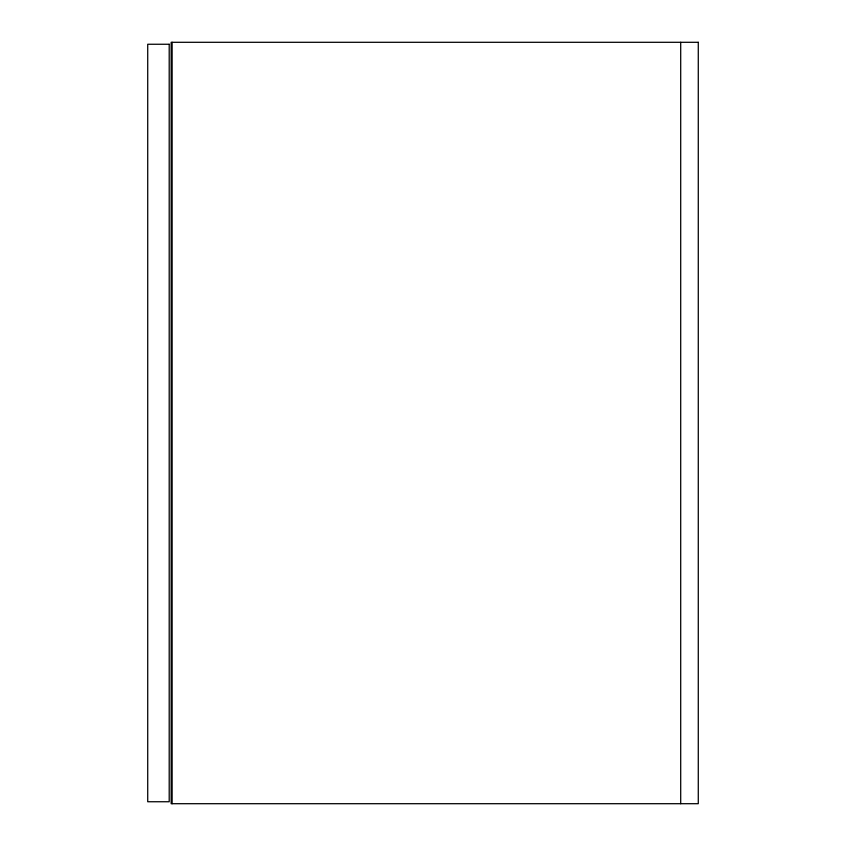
<?xml version="1.0" encoding="UTF-8"?>
<svg xmlns="http://www.w3.org/2000/svg" width="846" height="846" viewBox="0 0 846 846"><rect width="100%" height="100%" fill="white"/><g stroke="black" fill="none" stroke-linecap="round" stroke-linejoin="round"><path stroke-width="1.27" d="M680.702 42.3L680.702 803.7M172.129 42.3L172.129 803.7M698.278 42.3L171.156 42.3L171.156 803.7L698.278 803.7L698.278 42.3M169.2 44.256L147.722 44.256L147.722 801.744L169.2 801.744L169.2 44.256"/></g></svg>
